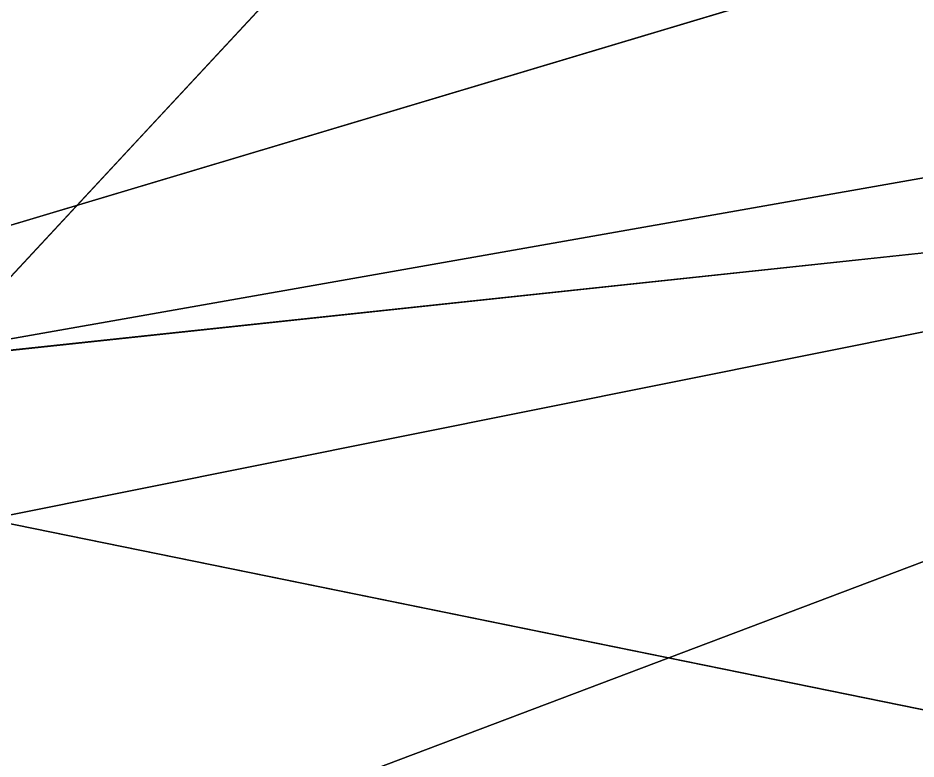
# Model space of a CAD drawing. Header units: metres. Extents: x 503497 to 504361, y 6966567 to 6966857.
# Drawn here: x 504151.298 to 504151.902, y 6966711.106 to 6966711.603 of the extents above; entities that cross this region are included whole.
import ezdxf

# ---------------------------------------------------------------- set-up
doc = ezdxf.new("R2010")
doc.units = ezdxf.units.M

msp = doc.modelspace()

# ---------------------------------------------------------------- linework, layer by layer
at = {"layer": 'SHADOW_APPROVED_20260111T072000'}
for points in [[(504152.9477, 6966710.2148), (504167.8718, 6966707.8869), (504094.698, 6966722.7909), (504079.7739, 6966725.1188), (504152.9477, 6966710.2148)], [(504167.8718, 6966707.8869), (504167.5638, 6966705.9126), (504094.39, 6966720.8166), (504094.698, 6966722.7909), (504167.8718, 6966707.8869)]]:
    msp.add_lwpolyline(points, close=True, dxfattribs=at)
at = {"layer": 'SHADOW_APPROVED_20260314T074000'}
for points in [[(504144.5661, 6966713.0647), (504153.1826, 6966711.7206), (504065.4281, 6966696.2642), (504056.8116, 6966697.6083), (504144.5661, 6966713.0647)], [(504153.1826, 6966711.7206), (504152.9477, 6966710.2148), (504065.1932, 6966694.7584), (504065.4281, 6966696.2642), (504153.1826, 6966711.7206)]]:
    msp.add_lwpolyline(points, close=True, dxfattribs=at)
at = {"layer": 'SHADOW_APPROVED_20260426T070000'}
for points in [[(504144.5661, 6966713.0647), (504153.1826, 6966711.7206), (503936.055, 6966629.6588), (503927.4385, 6966631.0029), (504144.5661, 6966713.0647)], [(504153.1826, 6966711.7206), (504152.9477, 6966710.2148), (503935.8201, 6966628.153), (503936.055, 6966629.6588), (504153.1826, 6966711.7206)]]:
    msp.add_lwpolyline(points, close=True, dxfattribs=at)
at = {"layer": 'SHADOW_APPROVED_20260621T090000'}
for points in [[(504171.8738, 6966737.1686), (504174.8017, 6966736.7119), (504110.8153, 6966667.8974), (504107.8874, 6966668.3541), (504171.8738, 6966737.1686)], [(504174.8017, 6966736.7119), (504173.0714, 6966725.6192), (504109.085, 6966656.8047), (504110.8153, 6966667.8974), (504174.8017, 6966736.7119)]]:
    msp.add_lwpolyline(points, close=True, dxfattribs=at)
at = {"layer": 'SHADOW_APPROVED_20261221T150000'}
for points in [[(504144.1851, 6966710.622), (504144.5661, 6966713.0647), (504182.26, 6966717.085), (504181.879, 6966714.6423), (504144.1851, 6966710.622)], [(504140.7719, 6966711.1544), (504144.1851, 6966710.622), (504181.879, 6966714.6423), (504178.4658, 6966715.1747), (504140.7719, 6966711.1544)]]:
    msp.add_lwpolyline(points, close=True, dxfattribs=at)
at = {"layer": 'SHADOW_APPROVED_20261221T160000'}
for points in [[(504139.8525, 6966710.4238), (504143.9181, 6966709.7896), (504208.7468, 6966722.7983), (504204.6812, 6966723.4325), (504139.8525, 6966710.4238)], [(504143.9181, 6966709.7896), (504143.738, 6966708.6351), (504208.5667, 6966721.6438), (504208.7468, 6966722.7983), (504143.9181, 6966709.7896)]]:
    msp.add_lwpolyline(points, close=True, dxfattribs=at)
at = {"layer": 'SHADOW_APPROVED_20261221T170000'}
for points in [[(504125.0625, 6966703.6133), (504124.9683, 6966704.1079), (504228.1682, 6966734.9955), (504228.2624, 6966734.5009), (504125.0625, 6966703.6133)], [(504125.4218, 6966703.0603), (504125.0625, 6966703.6133), (504228.2624, 6966734.5009), (504228.6217, 6966733.9479), (504125.4218, 6966703.0603)]]:
    msp.add_lwpolyline(points, close=True, dxfattribs=at)
at = {"layer": 'SHADOW_COMPARATOR_RL48_20260111T072000'}
for points in [[(504152.9477, 6966710.2148), (504167.8718, 6966707.8869), (504122.2445, 6966717.1803), (504107.3204, 6966719.5082), (504152.9477, 6966710.2148)], [(504167.8718, 6966707.8869), (504167.5638, 6966705.9126), (504121.9365, 6966715.206), (504122.2445, 6966717.1803), (504167.8718, 6966707.8869)]]:
    msp.add_lwpolyline(points, close=True, dxfattribs=at)
at = {"layer": 'SHADOW_COMPARATOR_RL48_20260314T074000'}
for points in [[(504144.5661, 6966713.0647), (504153.1826, 6966711.7206), (504098.4635, 6966702.0828), (504089.847, 6966703.4269), (504144.5661, 6966713.0647)], [(504153.1826, 6966711.7206), (504152.9477, 6966710.2148), (504098.2286, 6966700.577), (504098.4635, 6966702.0828), (504153.1826, 6966711.7206)]]:
    msp.add_lwpolyline(points, close=True, dxfattribs=at)
at = {"layer": 'SHADOW_COMPARATOR_RL48_20260426T070000'}
for points in [[(504144.5661, 6966713.0647), (504153.1826, 6966711.7206), (504017.7933, 6966660.5512), (504009.1768, 6966661.8953), (504144.5661, 6966713.0647)], [(504153.1826, 6966711.7206), (504152.9477, 6966710.2148), (504017.5584, 6966659.0454), (504017.7933, 6966660.5512), (504153.1826, 6966711.7206)]]:
    msp.add_lwpolyline(points, close=True, dxfattribs=at)
at = {"layer": 'SHADOW_COMPARATOR_RL48_20260621T090000'}
for points in [[(504171.8738, 6966737.1686), (504174.8017, 6966736.7119), (504138.314, 6966697.4711), (504135.3861, 6966697.9278), (504171.8738, 6966737.1686)], [(504174.8017, 6966736.7119), (504173.0714, 6966725.6192), (504136.5837, 6966686.3784), (504138.314, 6966697.4711), (504174.8017, 6966736.7119)]]:
    msp.add_lwpolyline(points, close=True, dxfattribs=at)
at = {"layer": 'SHADOW_COMPARATOR_RL48_20261221T150000'}
for points in [[(504144.1851, 6966710.622), (504144.5661, 6966713.0647), (504168.07, 6966715.5716), (504167.689, 6966713.1289), (504144.1851, 6966710.622)], [(504140.7719, 6966711.1544), (504144.1851, 6966710.622), (504167.689, 6966713.1289), (504164.2758, 6966713.6613), (504140.7719, 6966711.1544)]]:
    msp.add_lwpolyline(points, close=True, dxfattribs=at)
at = {"layer": 'SHADOW_COMPARATOR_RL48_20261221T170000'}
for points in [[(504125.0625, 6966703.6133), (504124.9683, 6966704.1079), (504189.3183, 6966723.3678), (504189.4125, 6966722.8732), (504125.0625, 6966703.6133)], [(504125.4218, 6966703.0603), (504125.0625, 6966703.6133), (504189.4125, 6966722.8732), (504189.7718, 6966722.3202), (504125.4218, 6966703.0603)]]:
    msp.add_lwpolyline(points, close=True, dxfattribs=at)

doc.saveas('drawing.dxf')
